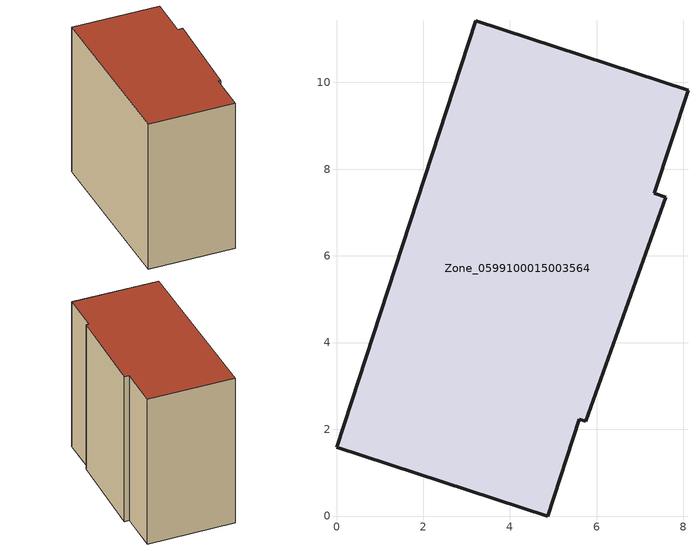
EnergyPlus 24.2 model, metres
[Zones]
Zone_0599100015003564
 floor ground (C_G): 8.11,9.82 7.32,7.45 7.6,7.36 5.75,2.18 5.6,2.23 4.87,0 0,1.59 3.21,11.42 z0.7
 wall outside (C_F): 4.87,0 5.6,2.23 5.75,2.18 7.6,7.36 7.32,7.45 8.11,9.82 3.21,11.42 0,1.59 4.87,0 z0.7:10.05
 roof outside (C_R): 3.21,11.42 0,1.59 4.87,0 5.6,2.23 5.75,2.18 7.6,7.36 7.32,7.45 8.11,9.82 z10.05
[BUILDING]
Pand.0599100015003564: North Axis=0; Terrain=City; Loads Convergence Tolerance Value=0.04; Temperature Convergence Tolerance Value=0.4; Solar Distribution=FullExterior; Maximum Number of Warmup Days=25; Minimum Number of Warmup Days=1
[Site:Location]
Rotterdam.The.Hague.AP_ZH_NLD Design_Conditions: Latitude=51.96; Longitude=4.45; Time Zone=1; Elevation=-4.5
[SITE:GROUNDTEMPERATURE:BUILDINGSURFACE]
18, 18, 18, 18, 18, 18, 18, 18, 18, 18, 18, 18
[MATERIAL] Thermal Absorptance=0.9; Solar Absorptance=0.7; Visible Absorptance=0.7
Name | Roughness | Thickness | Conductivity | Density | Specific Heat
G.TC.1965-1974 | MediumSmooth | 0.15 | 0.882353 | 540 | 1210
F.TC.1965-1974 | Rough | 0.3 | 0.697674 | 1920 | 840
R.TC.1965-1974 | MediumRough | 0.2 | 0.232558 | 1500 | 1000
[CONSTRUCTION]
C_G: G.TC.1965-1974
C_F: F.TC.1965-1974
C_R: R.TC.1965-1974
[ZONE]
Zone_0599100015003564: Type=1; Multiplier=1; Ceiling Height=Autocalculate; Volume=Autocalculate; Floor Area=autocalculate; Part of Total Floor Area=Yes
[ZONEINFILTRATION:DESIGNFLOWRATE]
Infil_Zone_0599100015003564: Zone or ZoneList or Space or SpaceList=Zone_0599100015003564; Schedule=AlwaysOn; Design Flow Rate Calculation Method=Flow/Area; Flow Rate per Floor Area=0.003; Constant Term Coefficient=1; Temperature Term Coefficient=0; Velocity Term Coefficient=0; Velocity Squared Term Coefficient=0
[HVACTEMPLATE:ZONE:IDEALLOADSAIRSYSTEM]
Zone_0599100015003564: Maximum Heating Supply Air Temperature=50; Minimum Cooling Supply Air Temperature=13; Maximum Heating Supply Air Humidity Ratio=0.0156; Minimum Cooling Supply Air Humidity Ratio=0.0077; Heating Limit=NoLimit; Cooling Limit=NoLimit; Dehumidification Control Type=ConstantSensibleHeatRatio; Cooling Sensible Heat Ratio=0.7; Dehumidification Setpoint=60; Humidification Control Type=None; Humidification Setpoint=30; Outdoor Air Method=None; Outdoor Air Flow Rate per Person=0.00944; Outdoor Air Flow Rate per Zone Floor Area=0; Outdoor Air Flow Rate per Zone=0; Demand Controlled Ventilation Type=None; Outdoor Air Economizer Type=NoEconomizer; Heat Recovery Type=None; Sensible Heat Recovery Effectiveness=0.7; Latent Heat Recovery Effectiveness=0.65
[ZONECONTROL:THERMOSTAT]
ThermostatControl_Zone_0599100015003564: Zone or ZoneList=Zone_0599100015003564; Control Type Schedule=DualSetpointControlType; Control 1=Thermostat_Zone_0599100015003564; Temperature Difference Between Cutout And Setpoint=0
[THERMOSTATSETPOINT:DUALSETPOINT]
Thermostat_Zone_0599100015003564: Heating Setpoint Temperature Schedule=HeatingSetpoint_Zone_0599100015003564; Cooling Setpoint Temperature Schedule=CoolingSetpoint_Zone_0599100015003564
[SCHEDULE:COMPACT]
HeatingSetpoint_Zone_0599100015003564: Through: 12/31, For: AllDays, Until: 24:00, 21
CoolingSetpoint_Zone_0599100015003564: Through: 12/31, For: AllDays, Until: 24:00, 24
DualSetpointControlType: Through: 12/31, For: AllDays, Until: 24:00, 4
AlwaysOn: Through: 12/31, For: AllDays, Until: 24:00, 1
